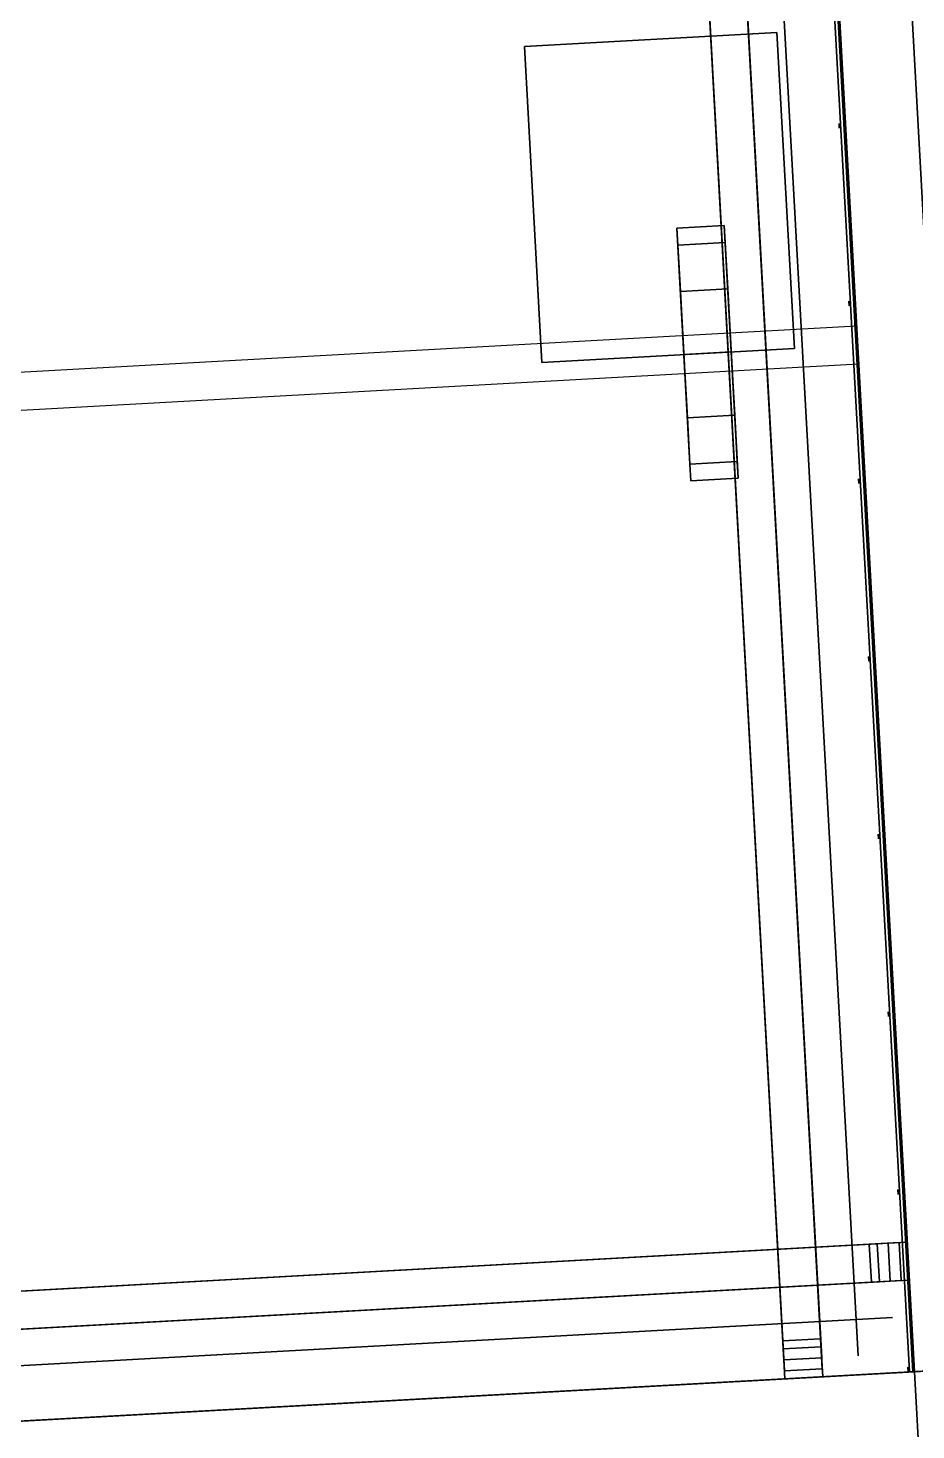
# Model space of a CAD drawing. Header units: millimetres. Extents: x -2005 to 6910, y -1718 to 7197.
# Drawn here: x 4632 to 5193, y 250 to 1136 of the extents above; entities that cross this region are included whole.
import ezdxf

# ---------------------------------------------------------------- set-up
doc = ezdxf.new("R2010")
doc.units = ezdxf.units.MM
for name, color, linetype in [('allocated_RRU_E_0', 7, 'Continuous'), ('embedded_beam_1', 7, 'Continuous'), ('fourth_floor_steel_deck', 7, 'Continuous'), ('interior_brick_band_E', 7, 'Continuous'), ('interior_brick_joints_E', 7, 'Continuous'), ('roof_cable_tray', 7, 'Continuous'), ('roof_corner_piers', 7, 'Continuous'), ('roof_guard', 7, 'Continuous'), ('roof_parapet', 7, 'Continuous'), ('roof_slab', 7, 'Continuous'), ('tank_bosses_E', 7, 'Continuous'), ('tank_panels_E', 7, 'Continuous'), ('tank_panels_S', 7, 'Continuous'), ('tank_ribs_E', 7, 'Continuous'), ('tank_ribs_S', 7, 'Continuous')]:
    doc.layers.add(name, color=color, linetype=linetype)

msp = doc.modelspace()

# ---------------------------------------------------------------- linework, layer by layer
at = {"layer": 'allocated_RRU_E_0'}
for points in [[(4956.49, 925.05, 20700), (4945.45, 1124.74, 20700), (5105.2, 1133.57, 20700), (5116.25, 933.88, 20700)], [(4956.49, 925.05, 21120), (5116.25, 933.88, 21120), (5105.2, 1133.57, 21120), (4945.45, 1124.74, 21120)], [(5105.2, 1133.57, 20700), (4945.45, 1124.74, 20700), (4945.45, 1124.74, 21120), (5105.2, 1133.57, 21120)], [(5116.25, 933.88, 20700), (5105.2, 1133.57, 20700), (5105.2, 1133.57, 21120), (5116.25, 933.88, 21120)], [(4945.45, 1124.74, 20700), (4956.49, 925.05, 20700), (4956.49, 925.05, 21120), (4945.45, 1124.74, 21120)], [(4956.49, 925.05, 20700), (5116.25, 933.88, 20700), (5116.25, 933.88, 21120), (4956.49, 925.05, 21120)]]:
    msp.add_3dface(points, dxfattribs=at)
at = {"layer": 'embedded_beam_1'}
msp.add_3dface([(-35.22, 637.03, 24820), (5156.85, 924.11, 24820), (5155.52, 948.07, 24820), (-36.55, 660.99, 24820)], dxfattribs=at)
at = {"layer": 'fourth_floor_steel_deck'}
msp.add_3dface([(0, 0, 20725), (5192.07, 287.08, 20725), (5098.22, 1984.49, 20725), (-93.85, 1697.41, 20725)], dxfattribs=at)
at = {"layer": 'interior_brick_band_E'}
msp.add_3dface([(5191.07, 287.02, 24425), (4903.99, 5479.09, 24425), (4903.99, 5479.09, 24825), (5191.07, 287.02, 24825)], dxfattribs=at)
at = {"layer": 'interior_brick_joints_E'}
for points in [[(5189.07, 286.91, 24500), (4902, 5478.98, 24500), (4902, 5478.98, 24503), (5189.07, 286.91, 24503)], [(5189.07, 286.91, 24575), (4902, 5478.98, 24575), (4902, 5478.98, 24578), (5189.07, 286.91, 24578)], [(5189.07, 286.91, 24650), (4902, 5478.98, 24650), (4902, 5478.98, 24653), (5189.07, 286.91, 24653)], [(5189.07, 286.91, 24725), (4902, 5478.98, 24725), (4902, 5478.98, 24728), (5189.07, 286.91, 24728)], [(5189.07, 286.91, 24800), (4902, 5478.98, 24800), (4902, 5478.98, 24803), (5189.07, 286.91, 24803)], [(5144.6, 1073.16, 24425), (5144.43, 1076.15, 24425), (5144.43, 1076.15, 24500), (5144.6, 1073.16, 24500)], [(5144.6, 1073.16, 24575), (5144.43, 1076.15, 24575), (5144.43, 1076.15, 24650), (5144.6, 1073.16, 24650)], [(5144.6, 1073.16, 24725), (5144.43, 1076.15, 24725), (5144.43, 1076.15, 24800), (5144.6, 1073.16, 24800)], [(5150.81, 960.83, 24500), (5150.65, 963.82, 24500), (5150.65, 963.82, 24575), (5150.81, 960.83, 24575)], [(5150.81, 960.83, 24650), (5150.65, 963.82, 24650), (5150.65, 963.82, 24725), (5150.81, 960.83, 24725)], [(5150.81, 960.83, 24800), (5150.65, 963.82, 24800), (5150.65, 963.82, 24825), (5150.81, 960.83, 24825)], [(5157.02, 848.5, 24425), (5156.86, 851.5, 24425), (5156.86, 851.5, 24500), (5157.02, 848.5, 24500)], [(5157.02, 848.5, 24575), (5156.86, 851.5, 24575), (5156.86, 851.5, 24650), (5157.02, 848.5, 24650)], [(5157.02, 848.5, 24725), (5156.86, 851.5, 24725), (5156.86, 851.5, 24800), (5157.02, 848.5, 24800)], [(5163.23, 736.17, 24500), (5163.07, 739.17, 24500), (5163.07, 739.17, 24575), (5163.23, 736.17, 24575)], [(5163.23, 736.17, 24650), (5163.07, 739.17, 24650), (5163.07, 739.17, 24725), (5163.23, 736.17, 24725)], [(5163.23, 736.17, 24800), (5163.07, 739.17, 24800), (5163.07, 739.17, 24825), (5163.23, 736.17, 24825)], [(5169.44, 623.84, 24425), (5169.28, 626.84, 24425), (5169.28, 626.84, 24500), (5169.44, 623.84, 24500)], [(5169.44, 623.84, 24575), (5169.28, 626.84, 24575), (5169.28, 626.84, 24650), (5169.44, 623.84, 24650)], [(5169.44, 623.84, 24725), (5169.28, 626.84, 24725), (5169.28, 626.84, 24800), (5169.44, 623.84, 24800)], [(5175.65, 511.51, 24500), (5175.49, 514.51, 24500), (5175.49, 514.51, 24575), (5175.65, 511.51, 24575)], [(5175.65, 511.51, 24650), (5175.49, 514.51, 24650), (5175.49, 514.51, 24725), (5175.65, 511.51, 24725)], [(5175.65, 511.51, 24800), (5175.49, 514.51, 24800), (5175.49, 514.51, 24825), (5175.65, 511.51, 24825)], [(5181.86, 399.19, 24425), (5181.7, 402.18, 24425), (5181.7, 402.18, 24500), (5181.86, 399.19, 24500)], [(5181.86, 399.19, 24575), (5181.7, 402.18, 24575), (5181.7, 402.18, 24650), (5181.86, 399.19, 24650)], [(5181.86, 399.19, 24725), (5181.7, 402.18, 24725), (5181.7, 402.18, 24800), (5181.86, 399.19, 24800)], [(5188.08, 286.86, 24500), (5187.91, 289.85, 24500), (5187.91, 289.85, 24575), (5188.08, 286.86, 24575)], [(5188.08, 286.86, 24650), (5187.91, 289.85, 24650), (5187.91, 289.85, 24725), (5188.08, 286.86, 24725)], [(5188.08, 286.86, 24800), (5187.91, 289.85, 24800), (5187.91, 289.85, 24825), (5188.08, 286.86, 24825)]]:
    msp.add_3dface(points, dxfattribs=at)
at = {"layer": 'roof_cable_tray'}
for points in [[(5244.96, 163.81, 25137.5), (5404.71, 172.64, 25137.5), (5103.72, 5616.33, 25137.5), (4943.96, 5607.5, 25137.5)], [(5404.71, 172.64, 25062.5), (5244.96, 163.81, 25062.5), (4943.96, 5607.5, 25062.5), (5103.72, 5616.33, 25062.5)], [(5404.71, 172.64, 25137.5), (5404.71, 172.64, 25062.5), (5103.72, 5616.33, 25062.5), (5103.72, 5616.33, 25137.5)], [(5244.96, 163.81, 25062.5), (5244.96, 163.81, 25137.5), (4943.96, 5607.5, 25137.5), (4943.96, 5607.5, 25062.5)]]:
    msp.add_3dface(points, dxfattribs=at)
at = {"layer": 'roof_corner_piers'}
for points in [[(5227.95, -361.93, 25000), (5192.07, 287.08, 25000), (5841.08, 322.96, 25000), (5876.96, -326.05, 25000)], [(5227.95, -361.93, 25550), (5876.96, -326.05, 25550), (5841.08, 322.96, 25550), (5192.07, 287.08, 25550)], [(5841.08, 322.96, 25000), (5192.07, 287.08, 25000), (5192.07, 287.08, 25550), (5841.08, 322.96, 25550)], [(5192.07, 287.08, 25000), (5227.95, -361.93, 25000), (5227.95, -361.93, 25550), (5192.07, 287.08, 25550)]]:
    msp.add_3dface(points, dxfattribs=at)
at = {"layer": 'roof_guard'}
for points in [[(5514.35, 4.44, 25080.98), (5502, 3.76, 25080.98), (5181.8, 5794.91, 25080.98), (5194.14, 5795.59, 25080.98)], [(5502, 3.76, 25119.02), (5514.35, 4.44, 25119.02), (5194.14, 5795.59, 25119.02), (5181.8, 5794.91, 25119.02)], [(5514.35, 4.44, 26030.98), (5502, 3.76, 26030.98), (5181.8, 5794.91, 26030.98), (5194.14, 5795.59, 26030.98)], [(5502, 3.76, 26069.02), (5514.35, 4.44, 26069.02), (5194.14, 5795.59, 26069.02), (5181.8, 5794.91, 26069.02)], [(5492.02, 3.2, 25088.24), (5488.2, 2.99, 25100), (5168, 5794.15, 25100), (5171.82, 5794.36, 25088.24)], [(5488.2, 2.99, 25100), (5492.02, 3.2, 25111.76), (5171.82, 5794.36, 25111.76), (5168, 5794.15, 25100)], [(5492.02, 3.2, 26038.24), (5488.2, 2.99, 26050), (5168, 5794.15, 26050), (5171.82, 5794.36, 26038.24)], [(5488.2, 2.99, 26050), (5492.02, 3.2, 26061.76), (5171.82, 5794.36, 26061.76), (5168, 5794.15, 26050)], [(5502, 3.76, 25080.98), (5492.02, 3.2, 25088.24), (5171.82, 5794.36, 25088.24), (5181.8, 5794.91, 25080.98)], [(5492.02, 3.2, 25111.76), (5502, 3.76, 25119.02), (5181.8, 5794.91, 25119.02), (5171.82, 5794.36, 25111.76)], [(5502, 3.76, 26030.98), (5492.02, 3.2, 26038.24), (5171.82, 5794.36, 26038.24), (5181.8, 5794.91, 26030.98)], [(5492.02, 3.2, 26061.76), (5502, 3.76, 26069.02), (5181.8, 5794.91, 26069.02), (5171.82, 5794.36, 26061.76)]]:
    msp.add_3dface(points, dxfattribs=at)
at = {"layer": 'roof_parapet'}
for points in [[(5192.07, 287.08, 25000), (4904.99, 5479.15, 25000), (5554, 5515.03, 25000), (5841.08, 322.96, 25000)], [(5192.07, 287.08, 25550), (5841.08, 322.96, 25550), (5554, 5515.03, 25550), (4904.99, 5479.15, 25550)], [(4904.99, 5479.15, 25000), (5192.07, 287.08, 25000), (5192.07, 287.08, 25550), (4904.99, 5479.15, 25550)], [(-613.12, -684.89, 25000), (-649.01, -35.88, 25000), (5841.08, 322.96, 25000), (5876.96, -326.05, 25000)], [(-613.12, -684.89, 25550), (5876.96, -326.05, 25550), (5841.08, 322.96, 25550), (-649.01, -35.88, 25550)], [(5841.08, 322.96, 25000), (-649.01, -35.88, 25000), (-649.01, -35.88, 25550), (5841.08, 322.96, 25550)], [(5192.07, 287.08, 25000), (5841.08, 322.96, 25000), (5841.08, 322.96, 25550), (5192.07, 287.08, 25550)]]:
    msp.add_3dface(points, dxfattribs=at)
at = {"layer": 'roof_slab'}
for points in [[(0, 0, 24825), (-99.37, 1797.25, 24825), (5092.7, 2084.33, 24825), (5192.07, 287.08, 24825)], [(0, 0, 25000), (5192.07, 287.08, 25000), (5092.7, 2084.33, 25000), (-99.37, 1797.25, 25000)], [(5192.07, 287.08, 24825), (5092.7, 2084.33, 24825), (5092.7, 2084.33, 25000), (5192.07, 287.08, 25000)], [(0, 0, 24825), (5192.07, 287.08, 24825), (5192.07, 287.08, 25000), (0, 0, 25000)]]:
    msp.add_3dface(points, dxfattribs=at)
at = {"layer": 'tank_bosses_E'}
for points in [[(5042.53, 999.19, 21147.5), (5041.94, 1009.89, 21187.5), (5071.89, 1011.55, 21187.5), (5072.48, 1000.85, 21147.5)], [(5041.94, 1009.89, 21187.5), (5042.53, 999.19, 21227.5), (5072.48, 1000.85, 21227.5), (5071.89, 1011.55, 21187.5)], [(5042.53, 999.19, 22072.5), (5041.94, 1009.89, 22112.5), (5071.89, 1011.55, 22112.5), (5072.48, 1000.85, 22072.5)], [(5041.94, 1009.89, 22112.5), (5042.53, 999.19, 22152.5), (5072.48, 1000.85, 22152.5), (5071.89, 1011.55, 22112.5)], [(5042.53, 999.19, 22997.5), (5041.94, 1009.89, 23037.5), (5071.89, 1011.55, 23037.5), (5072.48, 1000.85, 22997.5)], [(5041.94, 1009.89, 23037.5), (5042.53, 999.19, 23077.5), (5072.48, 1000.85, 23077.5), (5071.89, 1011.55, 23037.5)], [(5042.53, 999.19, 23922.5), (5041.94, 1009.89, 23962.5), (5071.89, 1011.55, 23962.5), (5072.48, 1000.85, 23922.5)], [(5041.94, 1009.89, 23962.5), (5042.53, 999.19, 24002.5), (5072.48, 1000.85, 24002.5), (5071.89, 1011.55, 23962.5)], [(5080.72, 851.79, 21187.5), (5072.48, 1000.85, 21147.5), (5071.89, 1011.55, 21187.5)], [(5080.72, 851.79, 21187.5), (5071.89, 1011.55, 21187.5), (5072.48, 1000.85, 21227.5)], [(5080.72, 851.79, 22112.5), (5072.48, 1000.85, 22072.5), (5071.89, 1011.55, 22112.5)], [(5080.72, 851.79, 22112.5), (5071.89, 1011.55, 22112.5), (5072.48, 1000.85, 22152.5)], [(5080.72, 851.79, 23037.5), (5072.48, 1000.85, 22997.5), (5071.89, 1011.55, 23037.5)], [(5080.72, 851.79, 23037.5), (5071.89, 1011.55, 23037.5), (5072.48, 1000.85, 23077.5)], [(5080.72, 851.79, 23962.5), (5072.48, 1000.85, 23922.5), (5071.89, 1011.55, 23962.5)], [(5080.72, 851.79, 23962.5), (5071.89, 1011.55, 23962.5), (5072.48, 1000.85, 24002.5)], [(5050.18, 860.84, 21227.5), (5042.53, 999.19, 21227.5), (5041.94, 1009.89, 21187.5)], [(5050.18, 860.84, 21227.5), (5041.94, 1009.89, 21187.5), (5042.53, 999.19, 21147.5)], [(5050.18, 860.84, 22152.5), (5042.53, 999.19, 22152.5), (5041.94, 1009.89, 22112.5)], [(5050.18, 860.84, 22152.5), (5041.94, 1009.89, 22112.5), (5042.53, 999.19, 22072.5)], [(5050.18, 860.84, 23077.5), (5042.53, 999.19, 23077.5), (5041.94, 1009.89, 23037.5)], [(5050.18, 860.84, 23077.5), (5041.94, 1009.89, 23037.5), (5042.53, 999.19, 22997.5)], [(5050.18, 860.84, 24002.5), (5042.53, 999.19, 24002.5), (5041.94, 1009.89, 23962.5)], [(5050.18, 860.84, 24002.5), (5041.94, 1009.89, 23962.5), (5042.53, 999.19, 23922.5)], [(5044.14, 969.95, 21118.22), (5042.53, 999.19, 21147.5), (5072.48, 1000.85, 21147.5), (5074.1, 971.61, 21118.22)], [(5042.53, 999.19, 21227.5), (5044.14, 969.95, 21256.78), (5074.1, 971.61, 21256.78), (5072.48, 1000.85, 21227.5)], [(5044.14, 969.95, 22043.22), (5042.53, 999.19, 22072.5), (5072.48, 1000.85, 22072.5), (5074.1, 971.61, 22043.22)], [(5042.53, 999.19, 22152.5), (5044.14, 969.95, 22181.78), (5074.1, 971.61, 22181.78), (5072.48, 1000.85, 22152.5)], [(5044.14, 969.95, 22968.22), (5042.53, 999.19, 22997.5), (5072.48, 1000.85, 22997.5), (5074.1, 971.61, 22968.22)], [(5042.53, 999.19, 23077.5), (5044.14, 969.95, 23106.78), (5074.1, 971.61, 23106.78), (5072.48, 1000.85, 23077.5)], [(5044.14, 969.95, 23893.22), (5042.53, 999.19, 23922.5), (5072.48, 1000.85, 23922.5), (5074.1, 971.61, 23893.22)], [(5042.53, 999.19, 24002.5), (5044.14, 969.95, 24031.78), (5074.1, 971.61, 24031.78), (5072.48, 1000.85, 24002.5)], [(5050.18, 860.84, 21227.5), (5044.14, 969.95, 21256.78), (5042.53, 999.19, 21227.5)], [(5050.18, 860.84, 21227.5), (5042.53, 999.19, 21147.5), (5044.14, 969.95, 21118.22)], [(5050.18, 860.84, 22152.5), (5044.14, 969.95, 22181.78), (5042.53, 999.19, 22152.5)], [(5050.18, 860.84, 22152.5), (5042.53, 999.19, 22072.5), (5044.14, 969.95, 22043.22)], [(5050.18, 860.84, 23077.5), (5044.14, 969.95, 23106.78), (5042.53, 999.19, 23077.5)], [(5050.18, 860.84, 23077.5), (5042.53, 999.19, 22997.5), (5044.14, 969.95, 22968.22)], [(5050.18, 860.84, 24002.5), (5044.14, 969.95, 24031.78), (5042.53, 999.19, 24002.5)], [(5050.18, 860.84, 24002.5), (5042.53, 999.19, 23922.5), (5044.14, 969.95, 23893.22)], [(5080.72, 851.79, 21187.5), (5074.1, 971.61, 21118.22), (5072.48, 1000.85, 21147.5)], [(5080.72, 851.79, 21187.5), (5072.48, 1000.85, 21227.5), (5074.1, 971.61, 21256.78)], [(5080.72, 851.79, 22112.5), (5074.1, 971.61, 22043.22), (5072.48, 1000.85, 22072.5)], [(5080.72, 851.79, 22112.5), (5072.48, 1000.85, 22152.5), (5074.1, 971.61, 22181.78)], [(5080.72, 851.79, 23037.5), (5074.1, 971.61, 22968.22), (5072.48, 1000.85, 22997.5)], [(5080.72, 851.79, 23037.5), (5072.48, 1000.85, 23077.5), (5074.1, 971.61, 23106.78)], [(5080.72, 851.79, 23962.5), (5074.1, 971.61, 23893.22), (5072.48, 1000.85, 23922.5)], [(5080.72, 851.79, 23962.5), (5072.48, 1000.85, 24002.5), (5074.1, 971.61, 24031.78)], [(5046.35, 930.01, 21107.5), (5044.14, 969.95, 21118.22), (5074.1, 971.61, 21118.22), (5076.31, 931.67, 21107.5)], [(5044.14, 969.95, 21256.78), (5046.35, 930.01, 21267.5), (5076.31, 931.67, 21267.5), (5074.1, 971.61, 21256.78)], [(5046.35, 930.01, 22032.5), (5044.14, 969.95, 22043.22), (5074.1, 971.61, 22043.22), (5076.31, 931.67, 22032.5)], [(5044.14, 969.95, 22181.78), (5046.35, 930.01, 22192.5), (5076.31, 931.67, 22192.5), (5074.1, 971.61, 22181.78)], [(5046.35, 930.01, 22957.5), (5044.14, 969.95, 22968.22), (5074.1, 971.61, 22968.22), (5076.31, 931.67, 22957.5)], [(5044.14, 969.95, 23106.78), (5046.35, 930.01, 23117.5), (5076.31, 931.67, 23117.5), (5074.1, 971.61, 23106.78)], [(5046.35, 930.01, 23882.5), (5044.14, 969.95, 23893.22), (5074.1, 971.61, 23893.22), (5076.31, 931.67, 23882.5)], [(5044.14, 969.95, 24031.78), (5046.35, 930.01, 24042.5), (5076.31, 931.67, 24042.5), (5074.1, 971.61, 24031.78)], [(5050.18, 860.84, 21227.5), (5046.35, 930.01, 21267.5), (5044.14, 969.95, 21256.78)], [(5050.18, 860.84, 21227.5), (5044.14, 969.95, 21118.22), (5046.35, 930.01, 21107.5)], [(5050.18, 860.84, 22152.5), (5046.35, 930.01, 22192.5), (5044.14, 969.95, 22181.78)], [(5050.18, 860.84, 22152.5), (5044.14, 969.95, 22043.22), (5046.35, 930.01, 22032.5)], [(5050.18, 860.84, 23077.5), (5046.35, 930.01, 23117.5), (5044.14, 969.95, 23106.78)], [(5050.18, 860.84, 23077.5), (5044.14, 969.95, 22968.22), (5046.35, 930.01, 22957.5)], [(5050.18, 860.84, 24002.5), (5046.35, 930.01, 24042.5), (5044.14, 969.95, 24031.78)], [(5050.18, 860.84, 24002.5), (5044.14, 969.95, 23893.22), (5046.35, 930.01, 23882.5)], [(5080.72, 851.79, 21187.5), (5076.31, 931.67, 21107.5), (5074.1, 971.61, 21118.22)], [(5080.72, 851.79, 21187.5), (5074.1, 971.61, 21256.78), (5076.31, 931.67, 21267.5)], [(5080.72, 851.79, 22112.5), (5076.31, 931.67, 22032.5), (5074.1, 971.61, 22043.22)], [(5080.72, 851.79, 22112.5), (5074.1, 971.61, 22181.78), (5076.31, 931.67, 22192.5)], [(5080.72, 851.79, 23037.5), (5076.31, 931.67, 22957.5), (5074.1, 971.61, 22968.22)], [(5080.72, 851.79, 23037.5), (5074.1, 971.61, 23106.78), (5076.31, 931.67, 23117.5)], [(5080.72, 851.79, 23962.5), (5076.31, 931.67, 23882.5), (5074.1, 971.61, 23893.22)], [(5080.72, 851.79, 23962.5), (5074.1, 971.61, 24031.78), (5076.31, 931.67, 24042.5)], [(5048.56, 890.08, 21118.22), (5046.35, 930.01, 21107.5), (5076.31, 931.67, 21107.5), (5078.52, 891.73, 21118.22)], [(5046.35, 930.01, 21267.5), (5048.56, 890.08, 21256.78), (5078.52, 891.73, 21256.78), (5076.31, 931.67, 21267.5)], [(5048.56, 890.08, 22043.22), (5046.35, 930.01, 22032.5), (5076.31, 931.67, 22032.5), (5078.52, 891.73, 22043.22)], [(5046.35, 930.01, 22192.5), (5048.56, 890.08, 22181.78), (5078.52, 891.73, 22181.78), (5076.31, 931.67, 22192.5)], [(5048.56, 890.08, 22968.22), (5046.35, 930.01, 22957.5), (5076.31, 931.67, 22957.5), (5078.52, 891.73, 22968.22)], [(5046.35, 930.01, 23117.5), (5048.56, 890.08, 23106.78), (5078.52, 891.73, 23106.78), (5076.31, 931.67, 23117.5)], [(5048.56, 890.08, 23893.22), (5046.35, 930.01, 23882.5), (5076.31, 931.67, 23882.5), (5078.52, 891.73, 23893.22)], [(5046.35, 930.01, 24042.5), (5048.56, 890.08, 24031.78), (5078.52, 891.73, 24031.78), (5076.31, 931.67, 24042.5)], [(5080.72, 851.79, 21187.5), (5078.52, 891.73, 21118.22), (5076.31, 931.67, 21107.5)], [(5080.72, 851.79, 21187.5), (5076.31, 931.67, 21267.5), (5078.52, 891.73, 21256.78)], [(5080.72, 851.79, 22112.5), (5078.52, 891.73, 22043.22), (5076.31, 931.67, 22032.5)], [(5080.72, 851.79, 22112.5), (5076.31, 931.67, 22192.5), (5078.52, 891.73, 22181.78)], [(5080.72, 851.79, 23037.5), (5078.52, 891.73, 22968.22), (5076.31, 931.67, 22957.5)], [(5080.72, 851.79, 23037.5), (5076.31, 931.67, 23117.5), (5078.52, 891.73, 23106.78)], [(5080.72, 851.79, 23962.5), (5078.52, 891.73, 23893.22), (5076.31, 931.67, 23882.5)], [(5080.72, 851.79, 23962.5), (5076.31, 931.67, 24042.5), (5078.52, 891.73, 24031.78)], [(5050.18, 860.84, 21227.5), (5048.56, 890.08, 21256.78), (5046.35, 930.01, 21267.5)], [(5050.18, 860.84, 21227.5), (5046.35, 930.01, 21107.5), (5048.56, 890.08, 21118.22)], [(5050.18, 860.84, 22152.5), (5048.56, 890.08, 22181.78), (5046.35, 930.01, 22192.5)], [(5050.18, 860.84, 22152.5), (5046.35, 930.01, 22032.5), (5048.56, 890.08, 22043.22)], [(5050.18, 860.84, 23077.5), (5048.56, 890.08, 23106.78), (5046.35, 930.01, 23117.5)], [(5050.18, 860.84, 23077.5), (5046.35, 930.01, 22957.5), (5048.56, 890.08, 22968.22)], [(5050.18, 860.84, 24002.5), (5048.56, 890.08, 24031.78), (5046.35, 930.01, 24042.5)], [(5050.18, 860.84, 24002.5), (5046.35, 930.01, 23882.5), (5048.56, 890.08, 23893.22)], [(5050.18, 860.84, 21147.5), (5048.56, 890.08, 21118.22), (5078.52, 891.73, 21118.22), (5080.13, 862.49, 21147.5)], [(5048.56, 890.08, 21256.78), (5050.18, 860.84, 21227.5), (5080.13, 862.49, 21227.5), (5078.52, 891.73, 21256.78)], [(5050.18, 860.84, 22072.5), (5048.56, 890.08, 22043.22), (5078.52, 891.73, 22043.22), (5080.13, 862.49, 22072.5)], [(5048.56, 890.08, 22181.78), (5050.18, 860.84, 22152.5), (5080.13, 862.49, 22152.5), (5078.52, 891.73, 22181.78)], [(5050.18, 860.84, 22997.5), (5048.56, 890.08, 22968.22), (5078.52, 891.73, 22968.22), (5080.13, 862.49, 22997.5)], [(5048.56, 890.08, 23106.78), (5050.18, 860.84, 23077.5), (5080.13, 862.49, 23077.5), (5078.52, 891.73, 23106.78)], [(5050.18, 860.84, 23922.5), (5048.56, 890.08, 23893.22), (5078.52, 891.73, 23893.22), (5080.13, 862.49, 23922.5)], [(5048.56, 890.08, 24031.78), (5050.18, 860.84, 24002.5), (5080.13, 862.49, 24002.5), (5078.52, 891.73, 24031.78)], [(5050.18, 860.84, 21227.5), (5048.56, 890.08, 21118.22), (5050.18, 860.84, 21147.5)], [(5050.18, 860.84, 22152.5), (5048.56, 890.08, 22043.22), (5050.18, 860.84, 22072.5)], [(5050.18, 860.84, 23077.5), (5048.56, 890.08, 22968.22), (5050.18, 860.84, 22997.5)], [(5050.18, 860.84, 24002.5), (5048.56, 890.08, 23893.22), (5050.18, 860.84, 23922.5)], [(5080.72, 851.79, 21187.5), (5080.13, 862.49, 21147.5), (5078.52, 891.73, 21118.22)], [(5080.72, 851.79, 21187.5), (5078.52, 891.73, 21256.78), (5080.13, 862.49, 21227.5)], [(5080.72, 851.79, 22112.5), (5080.13, 862.49, 22072.5), (5078.52, 891.73, 22043.22)], [(5080.72, 851.79, 22112.5), (5078.52, 891.73, 22181.78), (5080.13, 862.49, 22152.5)], [(5080.72, 851.79, 23037.5), (5080.13, 862.49, 22997.5), (5078.52, 891.73, 22968.22)], [(5080.72, 851.79, 23037.5), (5078.52, 891.73, 23106.78), (5080.13, 862.49, 23077.5)], [(5080.72, 851.79, 23962.5), (5080.13, 862.49, 23922.5), (5078.52, 891.73, 23893.22)], [(5080.72, 851.79, 23962.5), (5078.52, 891.73, 24031.78), (5080.13, 862.49, 24002.5)], [(5050.77, 850.14, 21187.5), (5050.18, 860.84, 21147.5), (5080.13, 862.49, 21147.5), (5080.72, 851.79, 21187.5)], [(5050.18, 860.84, 21227.5), (5050.77, 850.14, 21187.5), (5080.72, 851.79, 21187.5), (5080.13, 862.49, 21227.5)], [(5050.77, 850.14, 22112.5), (5050.18, 860.84, 22072.5), (5080.13, 862.49, 22072.5), (5080.72, 851.79, 22112.5)], [(5050.18, 860.84, 22152.5), (5050.77, 850.14, 22112.5), (5080.72, 851.79, 22112.5), (5080.13, 862.49, 22152.5)], [(5050.77, 850.14, 23037.5), (5050.18, 860.84, 22997.5), (5080.13, 862.49, 22997.5), (5080.72, 851.79, 23037.5)], [(5050.18, 860.84, 23077.5), (5050.77, 850.14, 23037.5), (5080.72, 851.79, 23037.5), (5080.13, 862.49, 23077.5)], [(5050.77, 850.14, 23962.5), (5050.18, 860.84, 23922.5), (5080.13, 862.49, 23922.5), (5080.72, 851.79, 23962.5)], [(5050.18, 860.84, 24002.5), (5050.77, 850.14, 23962.5), (5080.72, 851.79, 23962.5), (5080.13, 862.49, 24002.5)], [(5050.18, 860.84, 21227.5), (5050.18, 860.84, 21147.5), (5050.77, 850.14, 21187.5)], [(5050.18, 860.84, 22152.5), (5050.18, 860.84, 22072.5), (5050.77, 850.14, 22112.5)], [(5050.18, 860.84, 23077.5), (5050.18, 860.84, 22997.5), (5050.77, 850.14, 23037.5)], [(5050.18, 860.84, 24002.5), (5050.18, 860.84, 23922.5), (5050.77, 850.14, 23962.5)]]:
    msp.add_3dface(points, dxfattribs=at)
at = {"layer": 'tank_panels_E'}
for points in [[(5156.46, 297.13, 20737), (5086.02, 1571.18, 20737), (5086.02, 1571.18, 21638), (5156.46, 297.13, 21638)], [(5156.46, 297.13, 21662), (5086.02, 1571.18, 21662), (5086.02, 1571.18, 22563), (5156.46, 297.13, 22563)], [(5156.46, 297.13, 22587), (5086.02, 1571.18, 22587), (5086.02, 1571.18, 23488), (5156.46, 297.13, 23488)], [(5156.46, 297.13, 23512), (5086.02, 1571.18, 23512), (5086.02, 1571.18, 24413), (5156.46, 297.13, 24413)]]:
    msp.add_3dface(points, dxfattribs=at)
at = {"layer": 'tank_panels_S'}
for points in [[(3904.1, 250.92, 20737), (5178.16, 321.36, 20737), (5178.16, 321.36, 21638), (3904.1, 250.92, 21638)], [(3904.1, 250.92, 21662), (5178.16, 321.36, 21662), (5178.16, 321.36, 22563), (3904.1, 250.92, 22563)], [(3904.1, 250.92, 22587), (5178.16, 321.36, 22587), (5178.16, 321.36, 23488), (3904.1, 250.92, 23488)], [(3904.1, 250.92, 23512), (5178.16, 321.36, 23512), (5178.16, 321.36, 24413), (3904.1, 250.92, 24413)]]:
    msp.add_3dface(points, dxfattribs=at)
at = {"layer": 'tank_ribs_E'}
for points in [[(5133.11, 302.77, 20727.2), (5109.15, 301.44, 20727.2), (5038.71, 1575.5, 21628.2), (5062.67, 1576.82, 21628.2)], [(5109.15, 301.44, 21647.8), (5133.11, 302.77, 21647.8), (5062.67, 1576.82, 20746.8), (5038.71, 1575.5, 20746.8)], [(5133.11, 302.77, 21652.2), (5109.15, 301.44, 21652.2), (5038.71, 1575.5, 22553.2), (5062.67, 1576.82, 22553.2)], [(5109.15, 301.44, 22572.8), (5133.11, 302.77, 22572.8), (5062.67, 1576.82, 21671.8), (5038.71, 1575.5, 21671.8)], [(5133.11, 302.77, 22577.2), (5109.15, 301.44, 22577.2), (5038.71, 1575.5, 23478.2), (5062.67, 1576.82, 23478.2)], [(5109.15, 301.44, 23497.8), (5133.11, 302.77, 23497.8), (5062.67, 1576.82, 22596.8), (5038.71, 1575.5, 22596.8)], [(5133.11, 302.77, 23502.2), (5109.15, 301.44, 23502.2), (5038.71, 1575.5, 24403.2), (5062.67, 1576.82, 24403.2)], [(5109.15, 301.44, 24422.8), (5133.11, 302.77, 24422.8), (5062.67, 1576.82, 23521.8), (5038.71, 1575.5, 23521.8)], [(5109.15, 301.44, 20727.2), (5109.91, 287.62, 20746.8), (5039.47, 1561.68, 21647.8), (5038.71, 1575.5, 21628.2)], [(5109.91, 287.62, 21628.2), (5109.15, 301.44, 21647.8), (5038.71, 1575.5, 20746.8), (5039.47, 1561.68, 20727.2)], [(5109.15, 301.44, 21652.2), (5109.91, 287.62, 21671.8), (5039.47, 1561.68, 22572.8), (5038.71, 1575.5, 22553.2)], [(5109.91, 287.62, 22553.2), (5109.15, 301.44, 22572.8), (5038.71, 1575.5, 21671.8), (5039.47, 1561.68, 21652.2)], [(5109.15, 301.44, 22577.2), (5109.91, 287.62, 22596.8), (5039.47, 1561.68, 23497.8), (5038.71, 1575.5, 23478.2)], [(5109.91, 287.62, 23478.2), (5109.15, 301.44, 23497.8), (5038.71, 1575.5, 22596.8), (5039.47, 1561.68, 22577.2)], [(5109.15, 301.44, 23502.2), (5109.91, 287.62, 23521.8), (5039.47, 1561.68, 24422.8), (5038.71, 1575.5, 24403.2)], [(5109.91, 287.62, 24403.2), (5109.15, 301.44, 24422.8), (5038.71, 1575.5, 23521.8), (5039.47, 1561.68, 23502.2)], [(5109.53, 294.53, 20749), (5133.5, 295.86, 20749), (5063.05, 1569.91, 20749), (5039.09, 1568.59, 20749)], [(5133.5, 295.86, 20725), (5109.53, 294.53, 20725), (5039.09, 1568.59, 20725), (5063.05, 1569.91, 20725)], [(5063.05, 1569.91, 21650), (5039.09, 1568.59, 21650), (5109.53, 294.53, 21650), (5133.5, 295.86, 21650)], [(5039.09, 1568.59, 21626), (5063.05, 1569.91, 21626), (5133.5, 295.86, 21626), (5109.53, 294.53, 21626)], [(5109.53, 294.53, 21674), (5133.5, 295.86, 21674), (5063.05, 1569.91, 21674), (5039.09, 1568.59, 21674)], [(5133.5, 295.86, 21650), (5109.53, 294.53, 21650), (5039.09, 1568.59, 21650), (5063.05, 1569.91, 21650)], [(5063.05, 1569.91, 22575), (5039.09, 1568.59, 22575), (5109.53, 294.53, 22575), (5133.5, 295.86, 22575)], [(5039.09, 1568.59, 22551), (5063.05, 1569.91, 22551), (5133.5, 295.86, 22551), (5109.53, 294.53, 22551)], [(5109.53, 294.53, 22599), (5133.5, 295.86, 22599), (5063.05, 1569.91, 22599), (5039.09, 1568.59, 22599)], [(5133.5, 295.86, 22575), (5109.53, 294.53, 22575), (5039.09, 1568.59, 22575), (5063.05, 1569.91, 22575)], [(5063.05, 1569.91, 23500), (5039.09, 1568.59, 23500), (5109.53, 294.53, 23500), (5133.5, 295.86, 23500)], [(5039.09, 1568.59, 23476), (5063.05, 1569.91, 23476), (5133.5, 295.86, 23476), (5109.53, 294.53, 23476)], [(5109.53, 294.53, 23524), (5133.5, 295.86, 23524), (5063.05, 1569.91, 23524), (5039.09, 1568.59, 23524)], [(5133.5, 295.86, 23500), (5109.53, 294.53, 23500), (5039.09, 1568.59, 23500), (5063.05, 1569.91, 23500)], [(5063.05, 1569.91, 24425), (5039.09, 1568.59, 24425), (5109.53, 294.53, 24425), (5133.5, 295.86, 24425)], [(5039.09, 1568.59, 24401), (5063.05, 1569.91, 24401), (5133.5, 295.86, 24401), (5109.53, 294.53, 24401)], [(5109.53, 294.53, 20725), (5109.53, 294.53, 20749), (5039.09, 1568.59, 20749), (5039.09, 1568.59, 20725)], [(5039.09, 1568.59, 21650), (5039.09, 1568.59, 21626), (5109.53, 294.53, 21626), (5109.53, 294.53, 21650)], [(5109.53, 294.53, 21650), (5109.53, 294.53, 21674), (5039.09, 1568.59, 21674), (5039.09, 1568.59, 21650)], [(5039.09, 1568.59, 22575), (5039.09, 1568.59, 22551), (5109.53, 294.53, 22551), (5109.53, 294.53, 22575)], [(5109.53, 294.53, 22575), (5109.53, 294.53, 22599), (5039.09, 1568.59, 22599), (5039.09, 1568.59, 22575)], [(5039.09, 1568.59, 23500), (5039.09, 1568.59, 23476), (5109.53, 294.53, 23476), (5109.53, 294.53, 23500)], [(5109.53, 294.53, 23500), (5109.53, 294.53, 23524), (5039.09, 1568.59, 23524), (5039.09, 1568.59, 23500)], [(5039.09, 1568.59, 24425), (5039.09, 1568.59, 24401), (5109.53, 294.53, 24401), (5109.53, 294.53, 24425)], [(5133.88, 288.95, 20746.8), (5133.11, 302.77, 20727.2), (5062.67, 1576.82, 21628.2), (5063.43, 1563, 21647.8)], [(5133.11, 302.77, 21647.8), (5133.88, 288.95, 21628.2), (5063.43, 1563, 20727.2), (5062.67, 1576.82, 20746.8)], [(5133.88, 288.95, 21671.8), (5133.11, 302.77, 21652.2), (5062.67, 1576.82, 22553.2), (5063.43, 1563, 22572.8)], [(5133.11, 302.77, 22572.8), (5133.88, 288.95, 22553.2), (5063.43, 1563, 21652.2), (5062.67, 1576.82, 21671.8)], [(5133.88, 288.95, 22596.8), (5133.11, 302.77, 22577.2), (5062.67, 1576.82, 23478.2), (5063.43, 1563, 23497.8)], [(5133.11, 302.77, 23497.8), (5133.88, 288.95, 23478.2), (5063.43, 1563, 22577.2), (5062.67, 1576.82, 22596.8)], [(5133.88, 288.95, 23521.8), (5133.11, 302.77, 23502.2), (5062.67, 1576.82, 24403.2), (5063.43, 1563, 24422.8)], [(5133.11, 302.77, 24422.8), (5133.88, 288.95, 24403.2), (5063.43, 1563, 23502.2), (5062.67, 1576.82, 23521.8)], [(5133.5, 295.86, 20749), (5133.5, 295.86, 20725), (5063.05, 1569.91, 20725), (5063.05, 1569.91, 20749)], [(5063.05, 1569.91, 21626), (5063.05, 1569.91, 21650), (5133.5, 295.86, 21650), (5133.5, 295.86, 21626)], [(5133.5, 295.86, 21674), (5133.5, 295.86, 21650), (5063.05, 1569.91, 21650), (5063.05, 1569.91, 21674)], [(5063.05, 1569.91, 22551), (5063.05, 1569.91, 22575), (5133.5, 295.86, 22575), (5133.5, 295.86, 22551)], [(5133.5, 295.86, 22599), (5133.5, 295.86, 22575), (5063.05, 1569.91, 22575), (5063.05, 1569.91, 22599)], [(5063.05, 1569.91, 23476), (5063.05, 1569.91, 23500), (5133.5, 295.86, 23500), (5133.5, 295.86, 23476)], [(5133.5, 295.86, 23524), (5133.5, 295.86, 23500), (5063.05, 1569.91, 23500), (5063.05, 1569.91, 23524)], [(5063.05, 1569.91, 24401), (5063.05, 1569.91, 24425), (5133.5, 295.86, 24425), (5133.5, 295.86, 24401)], [(5109.91, 287.62, 20746.8), (5133.88, 288.95, 20746.8), (5063.43, 1563, 21647.8), (5039.47, 1561.68, 21647.8)], [(5133.88, 288.95, 21628.2), (5109.91, 287.62, 21628.2), (5039.47, 1561.68, 20727.2), (5063.43, 1563, 20727.2)], [(5109.91, 287.62, 21671.8), (5133.88, 288.95, 21671.8), (5063.43, 1563, 22572.8), (5039.47, 1561.68, 22572.8)], [(5133.88, 288.95, 22553.2), (5109.91, 287.62, 22553.2), (5039.47, 1561.68, 21652.2), (5063.43, 1563, 21652.2)], [(5109.91, 287.62, 22596.8), (5133.88, 288.95, 22596.8), (5063.43, 1563, 23497.8), (5039.47, 1561.68, 23497.8)], [(5133.88, 288.95, 23478.2), (5109.91, 287.62, 23478.2), (5039.47, 1561.68, 22577.2), (5063.43, 1563, 22577.2)], [(5109.91, 287.62, 23521.8), (5133.88, 288.95, 23521.8), (5063.43, 1563, 24422.8), (5039.47, 1561.68, 24422.8)], [(5133.88, 288.95, 24403.2), (5109.91, 287.62, 24403.2), (5039.47, 1561.68, 23502.2), (5063.43, 1563, 23502.2)], [(5108.87, 306.51, 21638), (5110.19, 282.55, 21638), (5134.16, 283.88, 21638), (5132.83, 307.84, 21638)], [(5108.87, 306.51, 20737), (5132.83, 307.84, 20737), (5134.16, 283.88, 20737), (5110.19, 282.55, 20737)], [(5108.87, 306.51, 21638), (5132.83, 307.84, 21638), (5132.83, 307.84, 20737), (5108.87, 306.51, 20737)], [(5108.87, 306.51, 22563), (5110.19, 282.55, 22563), (5134.16, 283.88, 22563), (5132.83, 307.84, 22563)], [(5108.87, 306.51, 21662), (5132.83, 307.84, 21662), (5134.16, 283.88, 21662), (5110.19, 282.55, 21662)], [(5108.87, 306.51, 22563), (5132.83, 307.84, 22563), (5132.83, 307.84, 21662), (5108.87, 306.51, 21662)], [(5108.87, 306.51, 23488), (5110.19, 282.55, 23488), (5134.16, 283.88, 23488), (5132.83, 307.84, 23488)], [(5108.87, 306.51, 22587), (5132.83, 307.84, 22587), (5134.16, 283.88, 22587), (5110.19, 282.55, 22587)], [(5108.87, 306.51, 23488), (5132.83, 307.84, 23488), (5132.83, 307.84, 22587), (5108.87, 306.51, 22587)], [(5108.87, 306.51, 24413), (5110.19, 282.55, 24413), (5134.16, 283.88, 24413), (5132.83, 307.84, 24413)], [(5108.87, 306.51, 23512), (5132.83, 307.84, 23512), (5134.16, 283.88, 23512), (5110.19, 282.55, 23512)], [(5108.87, 306.51, 24413), (5132.83, 307.84, 24413), (5132.83, 307.84, 23512), (5108.87, 306.51, 23512)], [(5110.19, 282.55, 21638), (5108.87, 306.51, 21638), (5108.87, 306.51, 20737), (5110.19, 282.55, 20737)], [(5110.19, 282.55, 22563), (5108.87, 306.51, 22563), (5108.87, 306.51, 21662), (5110.19, 282.55, 21662)], [(5110.19, 282.55, 23488), (5108.87, 306.51, 23488), (5108.87, 306.51, 22587), (5110.19, 282.55, 22587)], [(5110.19, 282.55, 24413), (5108.87, 306.51, 24413), (5108.87, 306.51, 23512), (5110.19, 282.55, 23512)], [(5109.91, 287.62, 20746.8), (5109.15, 301.44, 20727.2), (5133.11, 302.77, 20727.2), (5133.88, 288.95, 20746.8)], [(5109.15, 301.44, 21647.8), (5109.91, 287.62, 21628.2), (5133.88, 288.95, 21628.2), (5133.11, 302.77, 21647.8)], [(5109.91, 287.62, 21671.8), (5109.15, 301.44, 21652.2), (5133.11, 302.77, 21652.2), (5133.88, 288.95, 21671.8)], [(5109.15, 301.44, 22572.8), (5109.91, 287.62, 22553.2), (5133.88, 288.95, 22553.2), (5133.11, 302.77, 22572.8)], [(5109.91, 287.62, 22596.8), (5109.15, 301.44, 22577.2), (5133.11, 302.77, 22577.2), (5133.88, 288.95, 22596.8)], [(5109.15, 301.44, 23497.8), (5109.91, 287.62, 23478.2), (5133.88, 288.95, 23478.2), (5133.11, 302.77, 23497.8)], [(5109.91, 287.62, 23521.8), (5109.15, 301.44, 23502.2), (5133.11, 302.77, 23502.2), (5133.88, 288.95, 23521.8)], [(5109.15, 301.44, 24422.8), (5109.91, 287.62, 24403.2), (5133.88, 288.95, 24403.2), (5133.11, 302.77, 24422.8)], [(5132.83, 307.84, 21638), (5134.16, 283.88, 21638), (5134.16, 283.88, 20737), (5132.83, 307.84, 20737)], [(5132.83, 307.84, 22563), (5134.16, 283.88, 22563), (5134.16, 283.88, 21662), (5132.83, 307.84, 21662)], [(5132.83, 307.84, 23488), (5134.16, 283.88, 23488), (5134.16, 283.88, 22587), (5132.83, 307.84, 22587)], [(5132.83, 307.84, 24413), (5134.16, 283.88, 24413), (5134.16, 283.88, 23512), (5132.83, 307.84, 23512)], [(5109.53, 294.53, 20749), (5109.53, 294.53, 20725), (5133.5, 295.86, 20725), (5133.5, 295.86, 20749)], [(5133.5, 295.86, 21650), (5109.53, 294.53, 21650), (5109.53, 294.53, 21626), (5133.5, 295.86, 21626)], [(5109.53, 294.53, 21674), (5109.53, 294.53, 21650), (5133.5, 295.86, 21650), (5133.5, 295.86, 21674)], [(5133.5, 295.86, 22575), (5109.53, 294.53, 22575), (5109.53, 294.53, 22551), (5133.5, 295.86, 22551)], [(5109.53, 294.53, 22599), (5109.53, 294.53, 22575), (5133.5, 295.86, 22575), (5133.5, 295.86, 22599)], [(5133.5, 295.86, 23500), (5109.53, 294.53, 23500), (5109.53, 294.53, 23476), (5133.5, 295.86, 23476)], [(5109.53, 294.53, 23524), (5109.53, 294.53, 23500), (5133.5, 295.86, 23500), (5133.5, 295.86, 23524)], [(5133.5, 295.86, 24425), (5109.53, 294.53, 24425), (5109.53, 294.53, 24401), (5133.5, 295.86, 24401)], [(5134.16, 283.88, 21638), (5110.19, 282.55, 21638), (5110.19, 282.55, 20737), (5134.16, 283.88, 20737)], [(5134.16, 283.88, 22563), (5110.19, 282.55, 22563), (5110.19, 282.55, 21662), (5134.16, 283.88, 21662)], [(5134.16, 283.88, 23488), (5110.19, 282.55, 23488), (5110.19, 282.55, 22587), (5134.16, 283.88, 22587)], [(5134.16, 283.88, 24413), (5110.19, 282.55, 24413), (5110.19, 282.55, 23512), (5134.16, 283.88, 23512)]]:
    msp.add_3dface(points, dxfattribs=at)
at = {"layer": 'tank_ribs_S'}
for points in [[(3908.42, 298.23, 20727.2), (3894.6, 297.46, 20746.8), (5168.65, 367.91, 21647.8), (5182.47, 368.67, 21628.2)], [(3894.6, 297.46, 21628.2), (3908.42, 298.23, 21647.8), (5182.47, 368.67, 20746.8), (5168.65, 367.91, 20727.2)], [(3908.42, 298.23, 21652.2), (3894.6, 297.46, 21671.8), (5168.65, 367.91, 22572.8), (5182.47, 368.67, 22553.2)], [(3894.6, 297.46, 22553.2), (3908.42, 298.23, 22572.8), (5182.47, 368.67, 21671.8), (5168.65, 367.91, 21652.2)], [(3908.42, 298.23, 22577.2), (3894.6, 297.46, 22596.8), (5168.65, 367.91, 23497.8), (5182.47, 368.67, 23478.2)], [(3894.6, 297.46, 23478.2), (3908.42, 298.23, 23497.8), (5182.47, 368.67, 22596.8), (5168.65, 367.91, 22577.2)], [(3908.42, 298.23, 23502.2), (3894.6, 297.46, 23521.8), (5168.65, 367.91, 24422.8), (5182.47, 368.67, 24403.2)], [(3894.6, 297.46, 24403.2), (3908.42, 298.23, 24422.8), (5182.47, 368.67, 23521.8), (5168.65, 367.91, 23502.2)], [(3894.6, 297.46, 20746.8), (3895.92, 273.5, 20746.8), (5169.97, 343.95, 21647.8), (5168.65, 367.91, 21647.8)], [(3895.92, 273.5, 21628.2), (3894.6, 297.46, 21628.2), (5168.65, 367.91, 20727.2), (5169.97, 343.95, 20727.2)], [(3894.6, 297.46, 21671.8), (3895.92, 273.5, 21671.8), (5169.97, 343.95, 22572.8), (5168.65, 367.91, 22572.8)], [(3895.92, 273.5, 22553.2), (3894.6, 297.46, 22553.2), (5168.65, 367.91, 21652.2), (5169.97, 343.95, 21652.2)], [(3894.6, 297.46, 22596.8), (3895.92, 273.5, 22596.8), (5169.97, 343.95, 23497.8), (5168.65, 367.91, 23497.8)], [(3895.92, 273.5, 23478.2), (3894.6, 297.46, 23478.2), (5168.65, 367.91, 22577.2), (5169.97, 343.95, 22577.2)], [(3894.6, 297.46, 23521.8), (3895.92, 273.5, 23521.8), (5169.97, 343.95, 24422.8), (5168.65, 367.91, 24422.8)], [(3895.92, 273.5, 24403.2), (3894.6, 297.46, 24403.2), (5168.65, 367.91, 23502.2), (5169.97, 343.95, 23502.2)], [(3901.51, 297.85, 20749), (3902.83, 273.88, 20749), (5176.89, 344.33, 20749), (5175.56, 368.29, 20749)], [(3902.83, 273.88, 20725), (3901.51, 297.85, 20725), (5175.56, 368.29, 20725), (5176.89, 344.33, 20725)], [(3901.51, 297.85, 20725), (3901.51, 297.85, 20749), (5175.56, 368.29, 20749), (5175.56, 368.29, 20725)], [(5176.89, 344.33, 21650), (5175.56, 368.29, 21650), (3901.51, 297.85, 21650), (3902.83, 273.88, 21650)], [(5175.56, 368.29, 21650), (5175.56, 368.29, 21626), (3901.51, 297.85, 21626), (3901.51, 297.85, 21650)], [(5175.56, 368.29, 21626), (5176.89, 344.33, 21626), (3902.83, 273.88, 21626), (3901.51, 297.85, 21626)], [(3901.51, 297.85, 21674), (3902.83, 273.88, 21674), (5176.89, 344.33, 21674), (5175.56, 368.29, 21674)], [(3902.83, 273.88, 21650), (3901.51, 297.85, 21650), (5175.56, 368.29, 21650), (5176.89, 344.33, 21650)], [(3901.51, 297.85, 21650), (3901.51, 297.85, 21674), (5175.56, 368.29, 21674), (5175.56, 368.29, 21650)], [(5176.89, 344.33, 22575), (5175.56, 368.29, 22575), (3901.51, 297.85, 22575), (3902.83, 273.88, 22575)], [(5175.56, 368.29, 22575), (5175.56, 368.29, 22551), (3901.51, 297.85, 22551), (3901.51, 297.85, 22575)], [(5175.56, 368.29, 22551), (5176.89, 344.33, 22551), (3902.83, 273.88, 22551), (3901.51, 297.85, 22551)], [(3901.51, 297.85, 22599), (3902.83, 273.88, 22599), (5176.89, 344.33, 22599), (5175.56, 368.29, 22599)], [(3902.83, 273.88, 22575), (3901.51, 297.85, 22575), (5175.56, 368.29, 22575), (5176.89, 344.33, 22575)], [(3901.51, 297.85, 22575), (3901.51, 297.85, 22599), (5175.56, 368.29, 22599), (5175.56, 368.29, 22575)], [(5176.89, 344.33, 23500), (5175.56, 368.29, 23500), (3901.51, 297.85, 23500), (3902.83, 273.88, 23500)], [(5175.56, 368.29, 23500), (5175.56, 368.29, 23476), (3901.51, 297.85, 23476), (3901.51, 297.85, 23500)], [(5175.56, 368.29, 23476), (5176.89, 344.33, 23476), (3902.83, 273.88, 23476), (3901.51, 297.85, 23476)], [(3901.51, 297.85, 23524), (3902.83, 273.88, 23524), (5176.89, 344.33, 23524), (5175.56, 368.29, 23524)], [(3902.83, 273.88, 23500), (3901.51, 297.85, 23500), (5175.56, 368.29, 23500), (5176.89, 344.33, 23500)], [(3901.51, 297.85, 23500), (3901.51, 297.85, 23524), (5175.56, 368.29, 23524), (5175.56, 368.29, 23500)], [(5176.89, 344.33, 24425), (5175.56, 368.29, 24425), (3901.51, 297.85, 24425), (3902.83, 273.88, 24425)], [(5175.56, 368.29, 24425), (5175.56, 368.29, 24401), (3901.51, 297.85, 24401), (3901.51, 297.85, 24425)], [(5175.56, 368.29, 24401), (5176.89, 344.33, 24401), (3902.83, 273.88, 24401), (3901.51, 297.85, 24401)], [(3909.74, 274.27, 20727.2), (3908.42, 298.23, 20727.2), (5182.47, 368.67, 21628.2), (5183.8, 344.71, 21628.2)], [(3908.42, 298.23, 21647.8), (3909.74, 274.27, 21647.8), (5183.8, 344.71, 20746.8), (5182.47, 368.67, 20746.8)], [(3909.74, 274.27, 21652.2), (3908.42, 298.23, 21652.2), (5182.47, 368.67, 22553.2), (5183.8, 344.71, 22553.2)], [(3908.42, 298.23, 22572.8), (3909.74, 274.27, 22572.8), (5183.8, 344.71, 21671.8), (5182.47, 368.67, 21671.8)], [(3909.74, 274.27, 22577.2), (3908.42, 298.23, 22577.2), (5182.47, 368.67, 23478.2), (5183.8, 344.71, 23478.2)], [(3908.42, 298.23, 23497.8), (3909.74, 274.27, 23497.8), (5183.8, 344.71, 22596.8), (5182.47, 368.67, 22596.8)], [(3909.74, 274.27, 23502.2), (3908.42, 298.23, 23502.2), (5182.47, 368.67, 24403.2), (5183.8, 344.71, 24403.2)], [(3908.42, 298.23, 24422.8), (3909.74, 274.27, 24422.8), (5183.8, 344.71, 23521.8), (5182.47, 368.67, 23521.8)], [(5164.9, 343.67, 20737), (5163.58, 367.63, 20737), (5187.54, 368.95, 20737), (5188.87, 344.99, 20737)], [(5164.9, 343.67, 21638), (5188.87, 344.99, 21638), (5187.54, 368.95, 21638), (5163.58, 367.63, 21638)], [(5187.54, 368.95, 20737), (5163.58, 367.63, 20737), (5163.58, 367.63, 21638), (5187.54, 368.95, 21638)], [(5164.9, 343.67, 21662), (5163.58, 367.63, 21662), (5187.54, 368.95, 21662), (5188.87, 344.99, 21662)], [(5164.9, 343.67, 22563), (5188.87, 344.99, 22563), (5187.54, 368.95, 22563), (5163.58, 367.63, 22563)], [(5187.54, 368.95, 21662), (5163.58, 367.63, 21662), (5163.58, 367.63, 22563), (5187.54, 368.95, 22563)], [(5164.9, 343.67, 22587), (5163.58, 367.63, 22587), (5187.54, 368.95, 22587), (5188.87, 344.99, 22587)], [(5164.9, 343.67, 23488), (5188.87, 344.99, 23488), (5187.54, 368.95, 23488), (5163.58, 367.63, 23488)], [(5187.54, 368.95, 22587), (5163.58, 367.63, 22587), (5163.58, 367.63, 23488), (5187.54, 368.95, 23488)], [(5164.9, 343.67, 23512), (5163.58, 367.63, 23512), (5187.54, 368.95, 23512), (5188.87, 344.99, 23512)], [(5164.9, 343.67, 24413), (5188.87, 344.99, 24413), (5187.54, 368.95, 24413), (5163.58, 367.63, 24413)], [(5187.54, 368.95, 23512), (5163.58, 367.63, 23512), (5163.58, 367.63, 24413), (5187.54, 368.95, 24413)], [(5163.58, 367.63, 20737), (5164.9, 343.67, 20737), (5164.9, 343.67, 21638), (5163.58, 367.63, 21638)], [(5163.58, 367.63, 21662), (5164.9, 343.67, 21662), (5164.9, 343.67, 22563), (5163.58, 367.63, 22563)], [(5163.58, 367.63, 22587), (5164.9, 343.67, 22587), (5164.9, 343.67, 23488), (5163.58, 367.63, 23488)], [(5163.58, 367.63, 23512), (5164.9, 343.67, 23512), (5164.9, 343.67, 24413), (5163.58, 367.63, 24413)], [(5168.65, 367.91, 21647.8), (5169.97, 343.95, 21647.8), (5183.8, 344.71, 21628.2), (5182.47, 368.67, 21628.2)], [(5182.47, 368.67, 20746.8), (5183.8, 344.71, 20746.8), (5169.97, 343.95, 20727.2), (5168.65, 367.91, 20727.2)], [(5168.65, 367.91, 22572.8), (5169.97, 343.95, 22572.8), (5183.8, 344.71, 22553.2), (5182.47, 368.67, 22553.2)], [(5182.47, 368.67, 21671.8), (5183.8, 344.71, 21671.8), (5169.97, 343.95, 21652.2), (5168.65, 367.91, 21652.2)], [(5168.65, 367.91, 23497.8), (5169.97, 343.95, 23497.8), (5183.8, 344.71, 23478.2), (5182.47, 368.67, 23478.2)], [(5182.47, 368.67, 22596.8), (5183.8, 344.71, 22596.8), (5169.97, 343.95, 22577.2), (5168.65, 367.91, 22577.2)], [(5168.65, 367.91, 24422.8), (5169.97, 343.95, 24422.8), (5183.8, 344.71, 24403.2), (5182.47, 368.67, 24403.2)], [(5182.47, 368.67, 23521.8), (5183.8, 344.71, 23521.8), (5169.97, 343.95, 23502.2), (5168.65, 367.91, 23502.2)], [(5175.56, 368.29, 20749), (5176.89, 344.33, 20749), (5176.89, 344.33, 20725), (5175.56, 368.29, 20725)], [(5176.89, 344.33, 21650), (5176.89, 344.33, 21626), (5175.56, 368.29, 21626), (5175.56, 368.29, 21650)], [(5175.56, 368.29, 21674), (5176.89, 344.33, 21674), (5176.89, 344.33, 21650), (5175.56, 368.29, 21650)], [(5176.89, 344.33, 22575), (5176.89, 344.33, 22551), (5175.56, 368.29, 22551), (5175.56, 368.29, 22575)], [(5175.56, 368.29, 22599), (5176.89, 344.33, 22599), (5176.89, 344.33, 22575), (5175.56, 368.29, 22575)], [(5176.89, 344.33, 23500), (5176.89, 344.33, 23476), (5175.56, 368.29, 23476), (5175.56, 368.29, 23500)], [(5175.56, 368.29, 23524), (5176.89, 344.33, 23524), (5176.89, 344.33, 23500), (5175.56, 368.29, 23500)], [(5176.89, 344.33, 24425), (5176.89, 344.33, 24401), (5175.56, 368.29, 24401), (5175.56, 368.29, 24425)], [(5188.87, 344.99, 20737), (5187.54, 368.95, 20737), (5187.54, 368.95, 21638), (5188.87, 344.99, 21638)], [(5188.87, 344.99, 21662), (5187.54, 368.95, 21662), (5187.54, 368.95, 22563), (5188.87, 344.99, 22563)], [(5188.87, 344.99, 22587), (5187.54, 368.95, 22587), (5187.54, 368.95, 23488), (5188.87, 344.99, 23488)], [(5188.87, 344.99, 23512), (5187.54, 368.95, 23512), (5187.54, 368.95, 24413), (5188.87, 344.99, 24413)], [(3895.92, 273.5, 20746.8), (3909.74, 274.27, 20727.2), (5183.8, 344.71, 21628.2), (5169.97, 343.95, 21647.8)], [(3909.74, 274.27, 21647.8), (3895.92, 273.5, 21628.2), (5169.97, 343.95, 20727.2), (5183.8, 344.71, 20746.8)], [(3895.92, 273.5, 21671.8), (3909.74, 274.27, 21652.2), (5183.8, 344.71, 22553.2), (5169.97, 343.95, 22572.8)], [(3909.74, 274.27, 22572.8), (3895.92, 273.5, 22553.2), (5169.97, 343.95, 21652.2), (5183.8, 344.71, 21671.8)], [(3895.92, 273.5, 22596.8), (3909.74, 274.27, 22577.2), (5183.8, 344.71, 23478.2), (5169.97, 343.95, 23497.8)], [(3909.74, 274.27, 23497.8), (3895.92, 273.5, 23478.2), (5169.97, 343.95, 22577.2), (5183.8, 344.71, 22596.8)], [(3895.92, 273.5, 23521.8), (3909.74, 274.27, 23502.2), (5183.8, 344.71, 24403.2), (5169.97, 343.95, 24422.8)], [(3909.74, 274.27, 24422.8), (3895.92, 273.5, 24403.2), (5169.97, 343.95, 23502.2), (5183.8, 344.71, 23521.8)], [(3902.83, 273.88, 20749), (3902.83, 273.88, 20725), (5176.89, 344.33, 20725), (5176.89, 344.33, 20749)], [(5176.89, 344.33, 21626), (5176.89, 344.33, 21650), (3902.83, 273.88, 21650), (3902.83, 273.88, 21626)], [(3902.83, 273.88, 21674), (3902.83, 273.88, 21650), (5176.89, 344.33, 21650), (5176.89, 344.33, 21674)], [(5176.89, 344.33, 22551), (5176.89, 344.33, 22575), (3902.83, 273.88, 22575), (3902.83, 273.88, 22551)], [(3902.83, 273.88, 22599), (3902.83, 273.88, 22575), (5176.89, 344.33, 22575), (5176.89, 344.33, 22599)], [(5176.89, 344.33, 23476), (5176.89, 344.33, 23500), (3902.83, 273.88, 23500), (3902.83, 273.88, 23476)], [(3902.83, 273.88, 23524), (3902.83, 273.88, 23500), (5176.89, 344.33, 23500), (5176.89, 344.33, 23524)], [(5176.89, 344.33, 24401), (5176.89, 344.33, 24425), (3902.83, 273.88, 24425), (3902.83, 273.88, 24401)], [(5164.9, 343.67, 20737), (5188.87, 344.99, 20737), (5188.87, 344.99, 21638), (5164.9, 343.67, 21638)], [(5164.9, 343.67, 21662), (5188.87, 344.99, 21662), (5188.87, 344.99, 22563), (5164.9, 343.67, 22563)], [(5164.9, 343.67, 22587), (5188.87, 344.99, 22587), (5188.87, 344.99, 23488), (5164.9, 343.67, 23488)], [(5164.9, 343.67, 23512), (5188.87, 344.99, 23512), (5188.87, 344.99, 24413), (5164.9, 343.67, 24413)]]:
    msp.add_3dface(points, dxfattribs=at)

doc.saveas('drawing.dxf')
